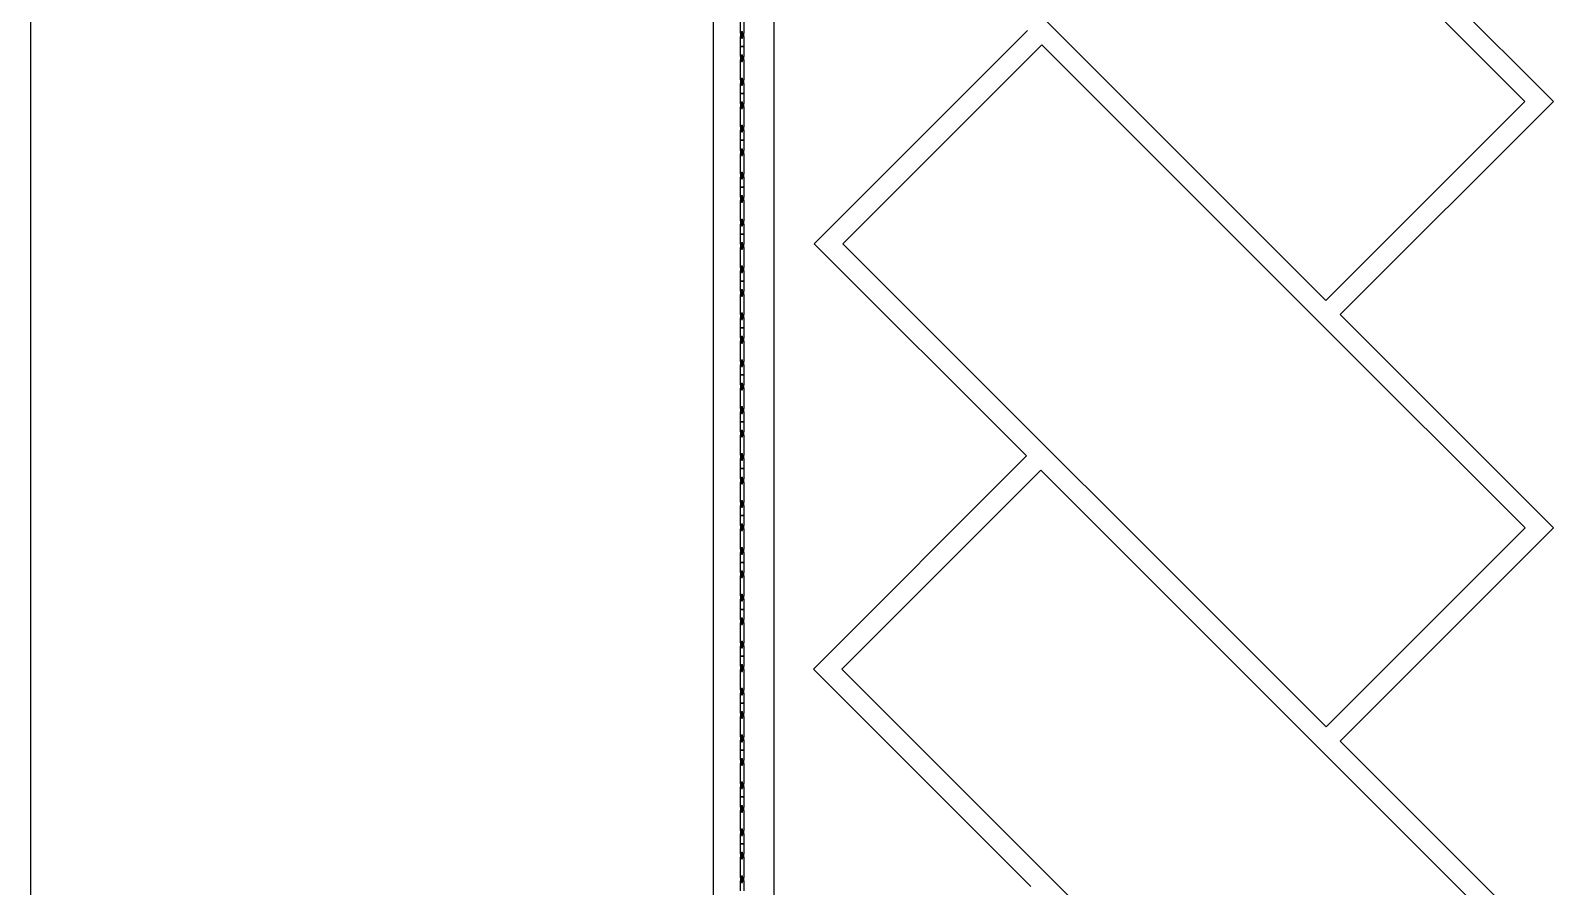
# Model space of a CAD drawing. Header units: inches. Extents: x -6210 to 141093, y -2740 to 21225.
# Drawn here: x 100910.1 to 101364.6, y 7549.7 to 7805.3 of the extents above; entities that cross this region are included whole.
import ezdxf

# ---------------------------------------------------------------- set-up
doc = ezdxf.new("R2010")
doc.units = ezdxf.units.IN
doc.header["$LTSCALE"] = 100
doc.header["$MEASUREMENT"] = 0
doc.layers.add('car area', color=53, linetype='Continuous')

msp = doc.modelspace()

# ---------------------------------------------------------------- linework, layer by layer
at = {"layer": 'car area'}
for p, q in [((101113.93703, 7058.4679), (101113.93703, 8196.62792)), ((101131.93702, 8196.62792), (101131.93703, 7058.4679)), ((100910.06756, 8131.42549), (100910.06756, 7123.67033)), ((101211.81928, 7928.34592), (101356.06906, 7784.09614)), ((101296.67209, 7724.69917), (101152.42231, 7868.94895)), ((101301.18239, 7847.46809), (101364.55434, 7784.09614)), ((101121.93703, 7804.4679), (101121.93703, 7810.4679)), ((101122.93703, 7810.4679), (101122.93703, 7804.4679)), ((101122.23703, 7804.9679), (101122.23703, 7803.9679)), ((101122.23703, 7804.9679), (101122.53703, 7804.9679)), ((101122.53703, 7803.9679), (101122.53703, 7804.9679)), ((101143.99175, 7741.61501), (101207.63136, 7805.25462)), ((101121.93703, 7804.4679), (101121.93703, 7803.4679)), ((101121.93703, 7804.4679), (101122.23703, 7804.4679)), ((101121.93703, 7803.4679), (101122.23703, 7803.4679)), ((101121.93703, 7800.4679), (101121.93703, 7803.4679)), ((101121.93703, 7800.4679), (101122.93703, 7800.4679)), ((101121.93703, 7797.4679), (101121.93703, 7800.4679)), ((101122.93703, 7800.4679), (101121.93703, 7800.4679)), ((101122.23703, 7803.9679), (101122.23703, 7802.9679)), ((101122.23703, 7803.9679), (101122.53703, 7803.9679)), ((101122.23703, 7802.9679), (101122.53703, 7802.9679)), ((101122.53703, 7804.4679), (101122.93703, 7804.4679)), ((101122.53703, 7802.9679), (101122.53703, 7803.9679)), ((101122.53703, 7803.4679), (101122.93703, 7803.4679)), ((101122.93703, 7803.4679), (101122.93703, 7804.4679)), ((101122.93703, 7803.4679), (101122.93703, 7800.4679)), ((101122.93703, 7800.4679), (101122.93703, 7797.4679)), ((101152.47703, 7741.61501), (101211.874, 7801.01198)), ((101296.67209, 7716.21389), (101211.874, 7801.01198)), ((101121.93703, 7797.4679), (101121.93703, 7796.4679)), ((101121.93703, 7797.4679), (101122.23703, 7797.4679)), ((101121.93703, 7796.4679), (101122.23703, 7796.4679)), ((101121.93703, 7790.4679), (101121.93703, 7796.4679)), ((101122.23703, 7797.9679), (101122.23703, 7796.9679)), ((101122.23703, 7797.9679), (101122.53703, 7797.9679)), ((101122.23703, 7796.9679), (101122.23703, 7795.9679)), ((101122.23703, 7796.9679), (101122.53703, 7796.9679)), ((101122.23703, 7795.9679), (101122.53703, 7795.9679)), ((101122.53703, 7796.9679), (101122.53703, 7797.9679)), ((101122.53703, 7797.4679), (101122.93703, 7797.4679)), ((101122.53703, 7795.9679), (101122.53703, 7796.9679)), ((101122.53703, 7796.4679), (101122.93703, 7796.4679)), ((101122.93703, 7796.4679), (101122.93703, 7797.4679)), ((101122.93703, 7796.4679), (101122.93703, 7790.4679)), ((101122.23703, 7790.9679), (101122.23703, 7789.9679)), ((101122.23703, 7790.9679), (101122.53703, 7790.9679)), ((101122.53703, 7789.9679), (101122.53703, 7790.9679)), ((101121.93703, 7790.4679), (101121.93703, 7789.4679)), ((101121.93703, 7790.4679), (101122.23703, 7790.4679)), ((101121.93703, 7789.4679), (101122.23703, 7789.4679)), ((101121.93703, 7786.4679), (101121.93703, 7789.4679)), ((101121.93703, 7786.4679), (101122.93703, 7786.4679)), ((101121.93703, 7783.4679), (101121.93703, 7786.4679)), ((101122.93703, 7786.4679), (101121.93703, 7786.4679)), ((101122.23703, 7789.9679), (101122.23703, 7788.9679)), ((101122.23703, 7789.9679), (101122.53703, 7789.9679)), ((101122.23703, 7788.9679), (101122.53703, 7788.9679)), ((101122.53703, 7790.4679), (101122.93703, 7790.4679)), ((101122.53703, 7788.9679), (101122.53703, 7789.9679)), ((101122.53703, 7789.4679), (101122.93703, 7789.4679)), ((101122.93703, 7789.4679), (101122.93703, 7790.4679)), ((101122.93703, 7789.4679), (101122.93703, 7786.4679)), ((101122.93703, 7786.4679), (101122.93703, 7783.4679)), ((101121.93703, 7783.4679), (101121.93703, 7782.4679)), ((101121.93703, 7783.4679), (101122.23703, 7783.4679)), ((101121.93703, 7782.4679), (101122.23703, 7782.4679)), ((101121.93703, 7776.4679), (101121.93703, 7782.4679)), ((101122.23703, 7783.9679), (101122.23703, 7782.9679)), ((101122.23703, 7783.9679), (101122.53703, 7783.9679)), ((101122.23703, 7782.9679), (101122.23703, 7781.9679)), ((101122.23703, 7782.9679), (101122.53703, 7782.9679)), ((101122.23703, 7781.9679), (101122.53703, 7781.9679)), ((101122.53703, 7782.9679), (101122.53703, 7783.9679)), ((101122.53703, 7783.4679), (101122.93703, 7783.4679)), ((101122.53703, 7781.9679), (101122.53703, 7782.9679)), ((101122.53703, 7782.4679), (101122.93703, 7782.4679)), ((101122.93703, 7782.4679), (101122.93703, 7783.4679)), ((101122.93703, 7782.4679), (101122.93703, 7776.4679)), ((101356.06906, 7784.09614), (101296.67209, 7724.69917)), ((101364.55434, 7784.09614), (101300.91473, 7720.45653)), ((101121.93703, 7776.4679), (101121.93703, 7775.4679)), ((101121.93703, 7776.4679), (101122.23703, 7776.4679)), ((101121.93703, 7775.4679), (101122.23703, 7775.4679)), ((101121.93703, 7772.4679), (101121.93703, 7775.4679)), ((101122.23703, 7776.9679), (101122.23703, 7775.9679)), ((101122.23703, 7776.9679), (101122.53703, 7776.9679)), ((101122.23703, 7775.9679), (101122.23703, 7774.9679)), ((101122.23703, 7775.9679), (101122.53703, 7775.9679)), ((101122.23703, 7774.9679), (101122.53703, 7774.9679)), ((101122.53703, 7775.9679), (101122.53703, 7776.9679)), ((101122.53703, 7776.4679), (101122.93703, 7776.4679)), ((101122.53703, 7774.9679), (101122.53703, 7775.9679)), ((101122.53703, 7775.4679), (101122.93703, 7775.4679)), ((101122.93703, 7775.4679), (101122.93703, 7776.4679)), ((101122.93703, 7775.4679), (101122.93703, 7772.4679)), ((101121.93703, 7772.4679), (101122.93703, 7772.4679)), ((101121.93703, 7769.4679), (101121.93703, 7772.4679)), ((101122.93703, 7772.4679), (101121.93703, 7772.4679)), ((101121.93703, 7769.4679), (101121.93703, 7768.4679)), ((101121.93703, 7769.4679), (101122.23703, 7769.4679)), ((101121.93703, 7768.4679), (101122.23703, 7768.4679)), ((101121.93703, 7762.4679), (101121.93703, 7768.4679)), ((101122.23703, 7769.9679), (101122.23703, 7768.9679)), ((101122.23703, 7769.9679), (101122.53703, 7769.9679)), ((101122.23703, 7768.9679), (101122.23703, 7767.9679)), ((101122.23703, 7768.9679), (101122.53703, 7768.9679)), ((101122.53703, 7768.9679), (101122.53703, 7769.9679)), ((101122.53703, 7769.4679), (101122.93703, 7769.4679)), ((101122.53703, 7767.9679), (101122.53703, 7768.9679)), ((101122.53703, 7768.4679), (101122.93703, 7768.4679)), ((101122.93703, 7772.4679), (101122.93703, 7769.4679)), ((101122.93703, 7768.4679), (101122.93703, 7769.4679)), ((101122.93703, 7768.4679), (101122.93703, 7762.4679)), ((101122.23703, 7767.9679), (101122.53703, 7767.9679)), ((101121.93703, 7762.4679), (101121.93703, 7761.4679)), ((101121.93703, 7762.4679), (101122.23703, 7762.4679)), ((101121.93703, 7761.4679), (101122.23703, 7761.4679)), ((101121.93703, 7758.4679), (101121.93703, 7761.4679)), ((101122.23703, 7762.9679), (101122.23703, 7761.9679)), ((101122.23703, 7762.9679), (101122.53703, 7762.9679)), ((101122.23703, 7761.9679), (101122.23703, 7760.9679)), ((101122.23703, 7761.9679), (101122.53703, 7761.9679)), ((101122.23703, 7760.9679), (101122.53703, 7760.9679)), ((101122.53703, 7761.9679), (101122.53703, 7762.9679)), ((101122.53703, 7762.4679), (101122.93703, 7762.4679)), ((101122.53703, 7760.9679), (101122.53703, 7761.9679)), ((101122.53703, 7761.4679), (101122.93703, 7761.4679)), ((101122.93703, 7761.4679), (101122.93703, 7762.4679)), ((101122.93703, 7761.4679), (101122.93703, 7758.4679)), ((101121.93703, 7758.4679), (101122.93703, 7758.4679)), ((101121.93703, 7755.4679), (101121.93703, 7758.4679)), ((101122.93703, 7758.4679), (101121.93703, 7758.4679)), ((101121.93703, 7755.4679), (101121.93703, 7754.4679)), ((101121.93703, 7755.4679), (101122.23703, 7755.4679)), ((101122.23703, 7755.9679), (101122.23703, 7754.9679)), ((101122.23703, 7755.9679), (101122.53703, 7755.9679)), ((101122.23703, 7754.9679), (101122.23703, 7753.9679)), ((101122.23703, 7754.9679), (101122.53703, 7754.9679)), ((101122.53703, 7754.9679), (101122.53703, 7755.9679)), ((101122.53703, 7755.4679), (101122.93703, 7755.4679)), ((101122.53703, 7753.9679), (101122.53703, 7754.9679)), ((101122.93703, 7758.4679), (101122.93703, 7755.4679)), ((101122.93703, 7754.4679), (101122.93703, 7755.4679)), ((101121.93703, 7754.4679), (101122.23703, 7754.4679)), ((101121.93703, 7748.4679), (101121.93703, 7754.4679)), ((101122.23703, 7753.9679), (101122.53703, 7753.9679)), ((101122.53703, 7754.4679), (101122.93703, 7754.4679)), ((101122.93703, 7754.4679), (101122.93703, 7748.4679)), ((101121.93703, 7748.4679), (101121.93703, 7747.4679)), ((101121.93703, 7748.4679), (101122.23703, 7748.4679)), ((101121.93703, 7747.4679), (101122.23703, 7747.4679)), ((101121.93703, 7744.4679), (101121.93703, 7747.4679)), ((101122.23703, 7748.9679), (101122.23703, 7747.9679)), ((101122.23703, 7748.9679), (101122.53703, 7748.9679)), ((101122.23703, 7747.9679), (101122.23703, 7746.9679)), ((101122.23703, 7747.9679), (101122.53703, 7747.9679)), ((101122.23703, 7746.9679), (101122.53703, 7746.9679)), ((101122.53703, 7747.9679), (101122.53703, 7748.9679)), ((101122.53703, 7748.4679), (101122.93703, 7748.4679)), ((101122.53703, 7746.9679), (101122.53703, 7747.9679)), ((101122.53703, 7747.4679), (101122.93703, 7747.4679)), ((101122.93703, 7747.4679), (101122.93703, 7748.4679)), ((101122.93703, 7747.4679), (101122.93703, 7744.4679)), ((101121.93703, 7744.4679), (101122.93703, 7744.4679)), ((101121.93703, 7741.4679), (101121.93703, 7744.4679)), ((101122.93703, 7744.4679), (101121.93703, 7744.4679)), ((101121.93703, 7741.4679), (101121.93703, 7740.4679)), ((101121.93703, 7741.4679), (101122.23703, 7741.4679)), ((101122.23703, 7741.9679), (101122.23703, 7740.9679)), ((101122.23703, 7741.9679), (101122.53703, 7741.9679)), ((101122.23703, 7740.9679), (101122.23703, 7739.9679)), ((101122.23703, 7740.9679), (101122.53703, 7740.9679)), ((101122.53703, 7740.9679), (101122.53703, 7741.9679)), ((101122.53703, 7741.4679), (101122.93703, 7741.4679)), ((101122.53703, 7739.9679), (101122.53703, 7740.9679)), ((101122.93703, 7744.4679), (101122.93703, 7741.4679)), ((101122.93703, 7740.4679), (101122.93703, 7741.4679)), ((101207.3637, 7678.24305), (101143.99175, 7741.61501)), ((101296.72681, 7597.36522), (101152.47703, 7741.61501)), ((101121.93703, 7740.4679), (101122.23703, 7740.4679)), ((101121.93703, 7734.4679), (101121.93703, 7740.4679)), ((101122.23703, 7739.9679), (101122.53703, 7739.9679)), ((101122.53703, 7740.4679), (101122.93703, 7740.4679)), ((101122.93703, 7740.4679), (101122.93703, 7734.4679)), ((101121.93703, 7734.4679), (101121.93703, 7733.4679)), ((101121.93703, 7734.4679), (101122.23703, 7734.4679)), ((101121.93703, 7733.4679), (101122.23703, 7733.4679)), ((101121.93703, 7730.4679), (101121.93703, 7733.4679)), ((101122.23703, 7734.9679), (101122.23703, 7733.9679)), ((101122.23703, 7734.9679), (101122.53703, 7734.9679)), ((101122.23703, 7733.9679), (101122.23703, 7732.9679)), ((101122.23703, 7733.9679), (101122.53703, 7733.9679)), ((101122.23703, 7732.9679), (101122.53703, 7732.9679)), ((101122.53703, 7733.9679), (101122.53703, 7734.9679)), ((101122.53703, 7734.4679), (101122.93703, 7734.4679)), ((101122.53703, 7732.9679), (101122.53703, 7733.9679)), ((101122.53703, 7733.4679), (101122.93703, 7733.4679)), ((101122.93703, 7733.4679), (101122.93703, 7734.4679)), ((101122.93703, 7733.4679), (101122.93703, 7730.4679)), ((101121.93703, 7730.4679), (101122.93703, 7730.4679)), ((101121.93703, 7727.4679), (101121.93703, 7730.4679)), ((101122.93703, 7730.4679), (101121.93703, 7730.4679)), ((101121.93703, 7727.4679), (101121.93703, 7726.4679)), ((101121.93703, 7727.4679), (101122.23703, 7727.4679)), ((101122.23703, 7727.9679), (101122.23703, 7726.9679)), ((101122.23703, 7727.9679), (101122.53703, 7727.9679)), ((101122.53703, 7726.9679), (101122.53703, 7727.9679)), ((101122.53703, 7727.4679), (101122.93703, 7727.4679)), ((101122.93703, 7730.4679), (101122.93703, 7727.4679)), ((101122.93703, 7726.4679), (101122.93703, 7727.4679)), ((101121.93703, 7726.4679), (101122.23703, 7726.4679)), ((101121.93703, 7720.4679), (101121.93703, 7726.4679)), ((101122.23703, 7726.9679), (101122.23703, 7725.9679)), ((101122.23703, 7726.9679), (101122.53703, 7726.9679)), ((101122.23703, 7725.9679), (101122.53703, 7725.9679)), ((101122.53703, 7725.9679), (101122.53703, 7726.9679)), ((101122.53703, 7726.4679), (101122.93703, 7726.4679)), ((101122.93703, 7726.4679), (101122.93703, 7720.4679)), ((101121.93703, 7720.4679), (101121.93703, 7719.4679)), ((101121.93703, 7720.4679), (101122.23703, 7720.4679)), ((101121.93703, 7719.4679), (101122.23703, 7719.4679)), ((101121.93703, 7716.4679), (101121.93703, 7719.4679)), ((101122.23703, 7720.9679), (101122.23703, 7719.9679)), ((101122.23703, 7720.9679), (101122.53703, 7720.9679)), ((101122.23703, 7719.9679), (101122.23703, 7718.9679)), ((101122.23703, 7719.9679), (101122.53703, 7719.9679)), ((101122.23703, 7718.9679), (101122.53703, 7718.9679)), ((101122.53703, 7719.9679), (101122.53703, 7720.9679)), ((101122.53703, 7720.4679), (101122.93703, 7720.4679)), ((101122.53703, 7718.9679), (101122.53703, 7719.9679)), ((101122.53703, 7719.4679), (101122.93703, 7719.4679)), ((101122.93703, 7719.4679), (101122.93703, 7720.4679)), ((101122.93703, 7719.4679), (101122.93703, 7716.4679)), ((101300.91473, 7720.45653), (101364.60907, 7656.76219)), ((101121.93703, 7716.4679), (101122.93703, 7716.4679)), ((101121.93703, 7713.4679), (101121.93703, 7716.4679)), ((101122.93703, 7716.4679), (101121.93703, 7716.4679)), ((101122.23703, 7713.9679), (101122.23703, 7712.9679)), ((101122.23703, 7713.9679), (101122.53703, 7713.9679)), ((101122.53703, 7712.9679), (101122.53703, 7713.9679)), ((101122.93703, 7716.4679), (101122.93703, 7713.4679)), ((101296.67209, 7716.21389), (101356.12378, 7656.76219)), ((101121.93703, 7713.4679), (101121.93703, 7712.4679)), ((101121.93703, 7713.4679), (101122.23703, 7713.4679)), ((101121.93703, 7712.4679), (101122.23703, 7712.4679)), ((101121.93703, 7706.4679), (101121.93703, 7712.4679)), ((101122.23703, 7712.9679), (101122.23703, 7711.9679)), ((101122.23703, 7712.9679), (101122.53703, 7712.9679)), ((101122.23703, 7711.9679), (101122.53703, 7711.9679)), ((101122.53703, 7713.4679), (101122.93703, 7713.4679)), ((101122.53703, 7711.9679), (101122.53703, 7712.9679)), ((101122.53703, 7712.4679), (101122.93703, 7712.4679)), ((101122.93703, 7712.4679), (101122.93703, 7713.4679)), ((101122.93703, 7712.4679), (101122.93703, 7706.4679)), ((101121.93703, 7706.4679), (101121.93703, 7705.4679)), ((101121.93703, 7706.4679), (101122.23703, 7706.4679)), ((101121.93703, 7705.4679), (101122.23703, 7705.4679)), ((101121.93703, 7702.4679), (101121.93703, 7705.4679)), ((101122.23703, 7706.9679), (101122.23703, 7705.9679)), ((101122.23703, 7706.9679), (101122.53703, 7706.9679)), ((101122.23703, 7705.9679), (101122.23703, 7704.9679)), ((101122.23703, 7705.9679), (101122.53703, 7705.9679)), ((101122.23703, 7704.9679), (101122.53703, 7704.9679)), ((101122.53703, 7705.9679), (101122.53703, 7706.9679)), ((101122.53703, 7706.4679), (101122.93703, 7706.4679)), ((101122.53703, 7704.9679), (101122.53703, 7705.9679)), ((101122.53703, 7705.4679), (101122.93703, 7705.4679)), ((101122.93703, 7705.4679), (101122.93703, 7706.4679)), ((101122.93703, 7705.4679), (101122.93703, 7702.4679)), ((101121.93703, 7702.4679), (101122.93703, 7702.4679)), ((101121.93703, 7699.4679), (101121.93703, 7702.4679)), ((101122.93703, 7702.4679), (101121.93703, 7702.4679)), ((101122.23703, 7699.9679), (101122.23703, 7698.9679)), ((101122.23703, 7699.9679), (101122.53703, 7699.9679)), ((101122.53703, 7698.9679), (101122.53703, 7699.9679)), ((101122.93703, 7702.4679), (101122.93703, 7699.4679)), ((101121.93703, 7699.4679), (101121.93703, 7698.4679)), ((101121.93703, 7699.4679), (101122.23703, 7699.4679)), ((101121.93703, 7698.4679), (101122.23703, 7698.4679)), ((101121.93703, 7692.4679), (101121.93703, 7698.4679)), ((101122.23703, 7698.9679), (101122.23703, 7697.9679)), ((101122.23703, 7698.9679), (101122.53703, 7698.9679)), ((101122.23703, 7697.9679), (101122.53703, 7697.9679)), ((101122.53703, 7699.4679), (101122.93703, 7699.4679)), ((101122.53703, 7697.9679), (101122.53703, 7698.9679)), ((101122.53703, 7698.4679), (101122.93703, 7698.4679)), ((101122.93703, 7698.4679), (101122.93703, 7699.4679)), ((101122.93703, 7698.4679), (101122.93703, 7692.4679)), ((101121.93703, 7692.4679), (101121.93703, 7691.4679)), ((101121.93703, 7692.4679), (101122.23703, 7692.4679)), ((101121.93703, 7691.4679), (101122.23703, 7691.4679)), ((101121.93703, 7688.4679), (101121.93703, 7691.4679)), ((101122.23703, 7692.9679), (101122.23703, 7691.9679)), ((101122.23703, 7692.9679), (101122.53703, 7692.9679)), ((101122.23703, 7691.9679), (101122.23703, 7690.9679)), ((101122.23703, 7691.9679), (101122.53703, 7691.9679)), ((101122.23703, 7690.9679), (101122.53703, 7690.9679)), ((101122.53703, 7691.9679), (101122.53703, 7692.9679)), ((101122.53703, 7692.4679), (101122.93703, 7692.4679)), ((101122.53703, 7690.9679), (101122.53703, 7691.9679)), ((101122.53703, 7691.4679), (101122.93703, 7691.4679)), ((101122.93703, 7691.4679), (101122.93703, 7692.4679)), ((101122.93703, 7691.4679), (101122.93703, 7688.4679)), ((101121.93703, 7688.4679), (101122.93703, 7688.4679)), ((101121.93703, 7685.4679), (101121.93703, 7688.4679)), ((101122.93703, 7688.4679), (101121.93703, 7688.4679)), ((101122.93703, 7688.4679), (101122.93703, 7685.4679)), ((101121.93703, 7685.4679), (101121.93703, 7684.4679)), ((101121.93703, 7685.4679), (101122.23703, 7685.4679)), ((101121.93703, 7684.4679), (101122.23703, 7684.4679)), ((101121.93703, 7678.4679), (101121.93703, 7684.4679)), ((101122.23703, 7685.9679), (101122.23703, 7684.9679)), ((101122.23703, 7685.9679), (101122.53703, 7685.9679)), ((101122.23703, 7684.9679), (101122.23703, 7683.9679)), ((101122.23703, 7684.9679), (101122.53703, 7684.9679)), ((101122.23703, 7683.9679), (101122.53703, 7683.9679)), ((101122.53703, 7684.9679), (101122.53703, 7685.9679)), ((101122.53703, 7685.4679), (101122.93703, 7685.4679)), ((101122.53703, 7683.9679), (101122.53703, 7684.9679)), ((101122.53703, 7684.4679), (101122.93703, 7684.4679)), ((101122.93703, 7684.4679), (101122.93703, 7685.4679)), ((101122.93703, 7684.4679), (101122.93703, 7678.4679)), ((101121.93703, 7678.4679), (101121.93703, 7677.4679)), ((101121.93703, 7678.4679), (101122.23703, 7678.4679)), ((101121.93703, 7677.4679), (101122.23703, 7677.4679)), ((101121.93703, 7674.4679), (101121.93703, 7677.4679)), ((101122.23703, 7678.9679), (101122.23703, 7677.9679)), ((101122.23703, 7678.9679), (101122.53703, 7678.9679)), ((101122.23703, 7677.9679), (101122.23703, 7676.9679)), ((101122.23703, 7677.9679), (101122.53703, 7677.9679)), ((101122.53703, 7677.9679), (101122.53703, 7678.9679)), ((101122.53703, 7678.4679), (101122.93703, 7678.4679)), ((101122.53703, 7676.9679), (101122.53703, 7677.9679)), ((101122.53703, 7677.4679), (101122.93703, 7677.4679)), ((101122.93703, 7677.4679), (101122.93703, 7678.4679)), ((101122.93703, 7677.4679), (101122.93703, 7674.4679)), ((101143.72409, 7614.60344), (101207.3637, 7678.24305)), ((101121.93703, 7674.4679), (101122.93703, 7674.4679)), ((101121.93703, 7671.4679), (101121.93703, 7674.4679)), ((101122.93703, 7674.4679), (101121.93703, 7674.4679)), ((101122.23703, 7676.9679), (101122.53703, 7676.9679)), ((101122.93703, 7674.4679), (101122.93703, 7671.4679)), ((101152.20937, 7614.60344), (101211.60634, 7674.00041)), ((101296.72681, 7588.87994), (101211.60634, 7674.00041)), ((101121.93703, 7671.4679), (101121.93703, 7670.4679)), ((101121.93703, 7671.4679), (101122.23703, 7671.4679)), ((101121.93703, 7670.4679), (101122.23703, 7670.4679)), ((101121.93703, 7664.4679), (101121.93703, 7670.4679)), ((101122.23703, 7671.9679), (101122.23703, 7670.9679)), ((101122.23703, 7671.9679), (101122.53703, 7671.9679)), ((101122.23703, 7670.9679), (101122.23703, 7669.9679)), ((101122.23703, 7670.9679), (101122.53703, 7670.9679)), ((101122.23703, 7669.9679), (101122.53703, 7669.9679)), ((101122.53703, 7670.9679), (101122.53703, 7671.9679)), ((101122.53703, 7671.4679), (101122.93703, 7671.4679)), ((101122.53703, 7669.9679), (101122.53703, 7670.9679)), ((101122.53703, 7670.4679), (101122.93703, 7670.4679)), ((101122.93703, 7670.4679), (101122.93703, 7671.4679)), ((101122.93703, 7670.4679), (101122.93703, 7664.4679)), ((101121.93703, 7664.4679), (101121.93703, 7663.4679)), ((101121.93703, 7664.4679), (101122.23703, 7664.4679)), ((101122.23703, 7664.9679), (101122.23703, 7663.9679)), ((101122.23703, 7664.9679), (101122.53703, 7664.9679)), ((101122.23703, 7663.9679), (101122.23703, 7662.9679)), ((101122.23703, 7663.9679), (101122.53703, 7663.9679)), ((101122.53703, 7663.9679), (101122.53703, 7664.9679)), ((101122.53703, 7664.4679), (101122.93703, 7664.4679)), ((101122.53703, 7662.9679), (101122.53703, 7663.9679)), ((101122.93703, 7663.4679), (101122.93703, 7664.4679)), ((101121.93703, 7663.4679), (101122.23703, 7663.4679)), ((101121.93703, 7660.4679), (101121.93703, 7663.4679)), ((101121.93703, 7660.4679), (101122.93703, 7660.4679)), ((101121.93703, 7657.4679), (101121.93703, 7660.4679)), ((101122.93703, 7660.4679), (101121.93703, 7660.4679)), ((101122.23703, 7662.9679), (101122.53703, 7662.9679)), ((101122.53703, 7663.4679), (101122.93703, 7663.4679)), ((101122.93703, 7663.4679), (101122.93703, 7660.4679)), ((101122.93703, 7660.4679), (101122.93703, 7657.4679)), ((101121.93703, 7657.4679), (101121.93703, 7656.4679)), ((101121.93703, 7657.4679), (101122.23703, 7657.4679)), ((101121.93703, 7656.4679), (101122.23703, 7656.4679)), ((101121.93703, 7650.4679), (101121.93703, 7656.4679)), ((101122.23703, 7657.9679), (101122.23703, 7656.9679)), ((101122.23703, 7657.9679), (101122.53703, 7657.9679)), ((101122.23703, 7656.9679), (101122.23703, 7655.9679)), ((101122.23703, 7656.9679), (101122.53703, 7656.9679)), ((101122.23703, 7655.9679), (101122.53703, 7655.9679)), ((101122.53703, 7656.9679), (101122.53703, 7657.9679)), ((101122.53703, 7657.4679), (101122.93703, 7657.4679)), ((101122.53703, 7655.9679), (101122.53703, 7656.9679)), ((101122.53703, 7656.4679), (101122.93703, 7656.4679)), ((101122.93703, 7656.4679), (101122.93703, 7657.4679)), ((101122.93703, 7656.4679), (101122.93703, 7650.4679)), ((101356.12378, 7656.76219), (101296.72681, 7597.36522)), ((101364.60907, 7656.76219), (101300.96946, 7593.12258)), ((101121.93703, 7650.4679), (101121.93703, 7649.4679)), ((101121.93703, 7650.4679), (101122.23703, 7650.4679)), ((101122.23703, 7650.9679), (101122.23703, 7649.9679)), ((101122.23703, 7650.9679), (101122.53703, 7650.9679)), ((101122.23703, 7649.9679), (101122.23703, 7648.9679)), ((101122.23703, 7649.9679), (101122.53703, 7649.9679)), ((101122.53703, 7649.9679), (101122.53703, 7650.9679)), ((101122.53703, 7650.4679), (101122.93703, 7650.4679)), ((101122.53703, 7648.9679), (101122.53703, 7649.9679)), ((101122.93703, 7649.4679), (101122.93703, 7650.4679)), ((101121.93703, 7649.4679), (101122.23703, 7649.4679)), ((101121.93703, 7646.4679), (101121.93703, 7649.4679)), ((101121.93703, 7646.4679), (101122.93703, 7646.4679)), ((101121.93703, 7643.4679), (101121.93703, 7646.4679)), ((101122.93703, 7646.4679), (101121.93703, 7646.4679)), ((101122.23703, 7648.9679), (101122.53703, 7648.9679)), ((101122.53703, 7649.4679), (101122.93703, 7649.4679)), ((101122.93703, 7649.4679), (101122.93703, 7646.4679)), ((101122.93703, 7646.4679), (101122.93703, 7643.4679)), ((101121.93703, 7643.4679), (101121.93703, 7642.4679)), ((101121.93703, 7643.4679), (101122.23703, 7643.4679)), ((101121.93703, 7642.4679), (101122.23703, 7642.4679)), ((101121.93703, 7636.4679), (101121.93703, 7642.4679)), ((101122.23703, 7643.9679), (101122.23703, 7642.9679)), ((101122.23703, 7643.9679), (101122.53703, 7643.9679)), ((101122.23703, 7642.9679), (101122.23703, 7641.9679)), ((101122.23703, 7642.9679), (101122.53703, 7642.9679)), ((101122.23703, 7641.9679), (101122.53703, 7641.9679)), ((101122.53703, 7642.9679), (101122.53703, 7643.9679)), ((101122.53703, 7643.4679), (101122.93703, 7643.4679)), ((101122.53703, 7641.9679), (101122.53703, 7642.9679)), ((101122.53703, 7642.4679), (101122.93703, 7642.4679)), ((101122.93703, 7642.4679), (101122.93703, 7643.4679)), ((101122.93703, 7642.4679), (101122.93703, 7636.4679)), ((101121.93703, 7636.4679), (101121.93703, 7635.4679)), ((101121.93703, 7636.4679), (101122.23703, 7636.4679)), ((101122.23703, 7636.9679), (101122.23703, 7635.9679)), ((101122.23703, 7636.9679), (101122.53703, 7636.9679)), ((101122.53703, 7635.9679), (101122.53703, 7636.9679)), ((101122.53703, 7636.4679), (101122.93703, 7636.4679)), ((101122.93703, 7635.4679), (101122.93703, 7636.4679)), ((101121.93703, 7635.4679), (101122.23703, 7635.4679)), ((101121.93703, 7632.4679), (101121.93703, 7635.4679)), ((101121.93703, 7632.4679), (101122.93703, 7632.4679)), ((101121.93703, 7629.4679), (101121.93703, 7632.4679)), ((101122.93703, 7632.4679), (101121.93703, 7632.4679)), ((101122.23703, 7635.9679), (101122.23703, 7634.9679)), ((101122.23703, 7635.9679), (101122.53703, 7635.9679)), ((101122.23703, 7634.9679), (101122.53703, 7634.9679)), ((101122.53703, 7634.9679), (101122.53703, 7635.9679)), ((101122.53703, 7635.4679), (101122.93703, 7635.4679)), ((101122.93703, 7635.4679), (101122.93703, 7632.4679)), ((101122.93703, 7632.4679), (101122.93703, 7629.4679)), ((101121.93703, 7629.4679), (101121.93703, 7628.4679)), ((101121.93703, 7629.4679), (101122.23703, 7629.4679)), ((101121.93703, 7628.4679), (101122.23703, 7628.4679)), ((101121.93703, 7622.4679), (101121.93703, 7628.4679)), ((101122.23703, 7629.9679), (101122.23703, 7628.9679)), ((101122.23703, 7629.9679), (101122.53703, 7629.9679)), ((101122.23703, 7628.9679), (101122.23703, 7627.9679)), ((101122.23703, 7628.9679), (101122.53703, 7628.9679)), ((101122.23703, 7627.9679), (101122.53703, 7627.9679)), ((101122.53703, 7628.9679), (101122.53703, 7629.9679)), ((101122.53703, 7629.4679), (101122.93703, 7629.4679)), ((101122.53703, 7627.9679), (101122.53703, 7628.9679)), ((101122.53703, 7628.4679), (101122.93703, 7628.4679)), ((101122.93703, 7628.4679), (101122.93703, 7629.4679)), ((101122.93703, 7628.4679), (101122.93703, 7622.4679)), ((101122.23703, 7622.9679), (101122.23703, 7621.9679)), ((101122.23703, 7622.9679), (101122.53703, 7622.9679)), ((101122.53703, 7621.9679), (101122.53703, 7622.9679)), ((101121.93703, 7622.4679), (101121.93703, 7621.4679)), ((101121.93703, 7622.4679), (101122.23703, 7622.4679)), ((101121.93703, 7621.4679), (101122.23703, 7621.4679)), ((101121.93703, 7618.4679), (101121.93703, 7621.4679)), ((101121.93703, 7618.4679), (101122.93703, 7618.4679)), ((101121.93703, 7615.4679), (101121.93703, 7618.4679)), ((101122.93703, 7618.4679), (101121.93703, 7618.4679)), ((101122.23703, 7621.9679), (101122.23703, 7620.9679)), ((101122.23703, 7621.9679), (101122.53703, 7621.9679)), ((101122.23703, 7620.9679), (101122.53703, 7620.9679)), ((101122.53703, 7622.4679), (101122.93703, 7622.4679)), ((101122.53703, 7620.9679), (101122.53703, 7621.9679)), ((101122.53703, 7621.4679), (101122.93703, 7621.4679)), ((101122.93703, 7621.4679), (101122.93703, 7622.4679)), ((101122.93703, 7621.4679), (101122.93703, 7618.4679)), ((101122.93703, 7618.4679), (101122.93703, 7615.4679)), ((101121.93703, 7615.4679), (101121.93703, 7614.4679)), ((101121.93703, 7615.4679), (101122.23703, 7615.4679)), ((101121.93703, 7614.4679), (101122.23703, 7614.4679)), ((101121.93703, 7608.4679), (101121.93703, 7614.4679)), ((101122.23703, 7615.9679), (101122.23703, 7614.9679)), ((101122.23703, 7615.9679), (101122.53703, 7615.9679)), ((101122.23703, 7614.9679), (101122.23703, 7613.9679)), ((101122.23703, 7614.9679), (101122.53703, 7614.9679)), ((101122.23703, 7613.9679), (101122.53703, 7613.9679)), ((101122.53703, 7614.9679), (101122.53703, 7615.9679)), ((101122.53703, 7615.4679), (101122.93703, 7615.4679)), ((101122.53703, 7613.9679), (101122.53703, 7614.9679)), ((101122.53703, 7614.4679), (101122.93703, 7614.4679)), ((101122.93703, 7614.4679), (101122.93703, 7615.4679)), ((101122.93703, 7614.4679), (101122.93703, 7608.4679)), ((101208.59202, 7549.73551), (101143.72409, 7614.60344)), ((101212.83466, 7553.97816), (101152.20937, 7614.60344)), ((101121.93703, 7608.4679), (101121.93703, 7607.4679)), ((101121.93703, 7608.4679), (101122.23703, 7608.4679)), ((101121.93703, 7607.4679), (101122.23703, 7607.4679)), ((101121.93703, 7604.4679), (101121.93703, 7607.4679)), ((101122.23703, 7608.9679), (101122.23703, 7607.9679)), ((101122.23703, 7608.9679), (101122.53703, 7608.9679)), ((101122.23703, 7607.9679), (101122.23703, 7606.9679)), ((101122.23703, 7607.9679), (101122.53703, 7607.9679)), ((101122.23703, 7606.9679), (101122.53703, 7606.9679)), ((101122.53703, 7607.9679), (101122.53703, 7608.9679)), ((101122.53703, 7608.4679), (101122.93703, 7608.4679)), ((101122.53703, 7606.9679), (101122.53703, 7607.9679)), ((101122.53703, 7607.4679), (101122.93703, 7607.4679)), ((101122.93703, 7607.4679), (101122.93703, 7608.4679)), ((101122.93703, 7607.4679), (101122.93703, 7604.4679)), ((101121.93703, 7604.4679), (101122.93703, 7604.4679)), ((101121.93703, 7601.4679), (101121.93703, 7604.4679)), ((101122.93703, 7604.4679), (101121.93703, 7604.4679)), ((101121.93703, 7601.4679), (101121.93703, 7600.4679)), ((101121.93703, 7601.4679), (101122.23703, 7601.4679)), ((101121.93703, 7600.4679), (101122.23703, 7600.4679)), ((101121.93703, 7594.4679), (101121.93703, 7600.4679)), ((101122.23703, 7601.9679), (101122.23703, 7600.9679)), ((101122.23703, 7601.9679), (101122.53703, 7601.9679)), ((101122.23703, 7600.9679), (101122.23703, 7599.9679)), ((101122.23703, 7600.9679), (101122.53703, 7600.9679)), ((101122.23703, 7599.9679), (101122.53703, 7599.9679)), ((101122.53703, 7600.9679), (101122.53703, 7601.9679)), ((101122.53703, 7601.4679), (101122.93703, 7601.4679)), ((101122.53703, 7599.9679), (101122.53703, 7600.9679)), ((101122.53703, 7600.4679), (101122.93703, 7600.4679)), ((101122.93703, 7604.4679), (101122.93703, 7601.4679)), ((101122.93703, 7600.4679), (101122.93703, 7601.4679)), ((101122.93703, 7600.4679), (101122.93703, 7594.4679)), ((101121.93703, 7594.4679), (101121.93703, 7593.4679)), ((101121.93703, 7594.4679), (101122.23703, 7594.4679)), ((101121.93703, 7593.4679), (101122.23703, 7593.4679)), ((101121.93703, 7590.4679), (101121.93703, 7593.4679)), ((101122.23703, 7594.9679), (101122.23703, 7593.9679)), ((101122.23703, 7594.9679), (101122.53703, 7594.9679)), ((101122.23703, 7593.9679), (101122.23703, 7592.9679)), ((101122.23703, 7593.9679), (101122.53703, 7593.9679)), ((101122.23703, 7592.9679), (101122.53703, 7592.9679)), ((101122.53703, 7593.9679), (101122.53703, 7594.9679)), ((101122.53703, 7594.4679), (101122.93703, 7594.4679)), ((101122.53703, 7592.9679), (101122.53703, 7593.9679)), ((101122.53703, 7593.4679), (101122.93703, 7593.4679)), ((101122.93703, 7593.4679), (101122.93703, 7594.4679)), ((101122.93703, 7593.4679), (101122.93703, 7590.4679)), ((101300.96946, 7593.12258), (101364.34141, 7529.75063)), ((101121.93703, 7590.4679), (101122.93703, 7590.4679)), ((101121.93703, 7587.4679), (101121.93703, 7590.4679)), ((101122.93703, 7590.4679), (101121.93703, 7590.4679)), ((101121.93703, 7587.4679), (101121.93703, 7586.4679)), ((101121.93703, 7587.4679), (101122.23703, 7587.4679)), ((101121.93703, 7586.4679), (101122.23703, 7586.4679)), ((101121.93703, 7580.4679), (101121.93703, 7586.4679)), ((101122.23703, 7587.9679), (101122.23703, 7586.9679)), ((101122.23703, 7587.9679), (101122.53703, 7587.9679)), ((101122.23703, 7586.9679), (101122.23703, 7585.9679)), ((101122.23703, 7586.9679), (101122.53703, 7586.9679)), ((101122.53703, 7586.9679), (101122.53703, 7587.9679)), ((101122.53703, 7587.4679), (101122.93703, 7587.4679)), ((101122.53703, 7585.9679), (101122.53703, 7586.9679)), ((101122.53703, 7586.4679), (101122.93703, 7586.4679)), ((101122.93703, 7590.4679), (101122.93703, 7587.4679)), ((101122.93703, 7586.4679), (101122.93703, 7587.4679)), ((101122.93703, 7586.4679), (101122.93703, 7580.4679)), ((101296.72681, 7588.87994), (101355.85613, 7529.75063)), ((101122.23703, 7585.9679), (101122.53703, 7585.9679)), ((101121.93703, 7580.4679), (101121.93703, 7579.4679)), ((101121.93703, 7580.4679), (101122.23703, 7580.4679)), ((101121.93703, 7579.4679), (101122.23703, 7579.4679)), ((101121.93703, 7576.4679), (101121.93703, 7579.4679)), ((101122.23703, 7580.9679), (101122.23703, 7579.9679)), ((101122.23703, 7580.9679), (101122.53703, 7580.9679)), ((101122.23703, 7579.9679), (101122.23703, 7578.9679)), ((101122.23703, 7579.9679), (101122.53703, 7579.9679)), ((101122.23703, 7578.9679), (101122.53703, 7578.9679)), ((101122.53703, 7579.9679), (101122.53703, 7580.9679)), ((101122.53703, 7580.4679), (101122.93703, 7580.4679)), ((101122.53703, 7578.9679), (101122.53703, 7579.9679)), ((101122.53703, 7579.4679), (101122.93703, 7579.4679)), ((101122.93703, 7579.4679), (101122.93703, 7580.4679)), ((101122.93703, 7579.4679), (101122.93703, 7576.4679)), ((101121.93703, 7576.4679), (101122.93703, 7576.4679)), ((101121.93703, 7573.4679), (101121.93703, 7576.4679)), ((101122.93703, 7576.4679), (101121.93703, 7576.4679)), ((101121.93703, 7573.4679), (101121.93703, 7572.4679)), ((101121.93703, 7573.4679), (101122.23703, 7573.4679)), ((101122.23703, 7573.9679), (101122.23703, 7572.9679)), ((101122.23703, 7573.9679), (101122.53703, 7573.9679)), ((101122.23703, 7572.9679), (101122.23703, 7571.9679)), ((101122.23703, 7572.9679), (101122.53703, 7572.9679)), ((101122.53703, 7572.9679), (101122.53703, 7573.9679)), ((101122.53703, 7573.4679), (101122.93703, 7573.4679)), ((101122.53703, 7571.9679), (101122.53703, 7572.9679)), ((101122.93703, 7576.4679), (101122.93703, 7573.4679)), ((101122.93703, 7572.4679), (101122.93703, 7573.4679)), ((101121.93703, 7572.4679), (101122.23703, 7572.4679)), ((101121.93703, 7566.4679), (101121.93703, 7572.4679)), ((101122.23703, 7571.9679), (101122.53703, 7571.9679)), ((101122.53703, 7572.4679), (101122.93703, 7572.4679)), ((101122.93703, 7572.4679), (101122.93703, 7566.4679)), ((101121.93703, 7566.4679), (101121.93703, 7565.4679)), ((101121.93703, 7566.4679), (101122.23703, 7566.4679)), ((101121.93703, 7565.4679), (101122.23703, 7565.4679)), ((101121.93703, 7562.4679), (101121.93703, 7565.4679)), ((101122.23703, 7566.9679), (101122.23703, 7565.9679)), ((101122.23703, 7566.9679), (101122.53703, 7566.9679)), ((101122.23703, 7565.9679), (101122.23703, 7564.9679)), ((101122.23703, 7565.9679), (101122.53703, 7565.9679)), ((101122.23703, 7564.9679), (101122.53703, 7564.9679)), ((101122.53703, 7565.9679), (101122.53703, 7566.9679)), ((101122.53703, 7566.4679), (101122.93703, 7566.4679)), ((101122.53703, 7564.9679), (101122.53703, 7565.9679)), ((101122.53703, 7565.4679), (101122.93703, 7565.4679)), ((101122.93703, 7565.4679), (101122.93703, 7566.4679)), ((101122.93703, 7565.4679), (101122.93703, 7562.4679)), ((101121.93703, 7562.4679), (101122.93703, 7562.4679)), ((101121.93703, 7559.4679), (101121.93703, 7562.4679)), ((101122.93703, 7562.4679), (101121.93703, 7562.4679)), ((101121.93703, 7559.4679), (101121.93703, 7558.4679)), ((101121.93703, 7559.4679), (101122.23703, 7559.4679)), ((101122.23703, 7559.9679), (101122.23703, 7558.9679)), ((101122.23703, 7559.9679), (101122.53703, 7559.9679)), ((101122.53703, 7558.9679), (101122.53703, 7559.9679)), ((101122.53703, 7559.4679), (101122.93703, 7559.4679)), ((101122.93703, 7562.4679), (101122.93703, 7559.4679)), ((101122.93703, 7558.4679), (101122.93703, 7559.4679)), ((101121.93703, 7558.4679), (101122.23703, 7558.4679)), ((101121.93703, 7552.4679), (101121.93703, 7558.4679)), ((101122.23703, 7558.9679), (101122.23703, 7557.9679)), ((101122.23703, 7558.9679), (101122.53703, 7558.9679)), ((101122.23703, 7557.9679), (101122.53703, 7557.9679)), ((101122.53703, 7557.9679), (101122.53703, 7558.9679)), ((101122.53703, 7558.4679), (101122.93703, 7558.4679)), ((101122.93703, 7558.4679), (101122.93703, 7552.4679)), ((101121.93703, 7552.4679), (101121.93703, 7551.4679)), ((101121.93703, 7552.4679), (101122.23703, 7552.4679)), ((101121.93703, 7551.4679), (101122.23703, 7551.4679)), ((101121.93703, 7548.4679), (101121.93703, 7551.4679)), ((101122.23703, 7552.9679), (101122.23703, 7551.9679)), ((101122.23703, 7552.9679), (101122.53703, 7552.9679)), ((101122.23703, 7551.9679), (101122.23703, 7550.9679)), ((101122.23703, 7551.9679), (101122.53703, 7551.9679)), ((101122.23703, 7550.9679), (101122.53703, 7550.9679)), ((101122.53703, 7551.9679), (101122.53703, 7552.9679)), ((101122.53703, 7552.4679), (101122.93703, 7552.4679)), ((101122.53703, 7550.9679), (101122.53703, 7551.9679)), ((101122.53703, 7551.4679), (101122.93703, 7551.4679)), ((101122.93703, 7551.4679), (101122.93703, 7552.4679)), ((101122.93703, 7551.4679), (101122.93703, 7548.4679)), ((101212.83466, 7553.97816), (101296.45916, 7470.35366))]:
    msp.add_line(p, q, dxfattribs=at)

doc.saveas('drawing.dxf')
